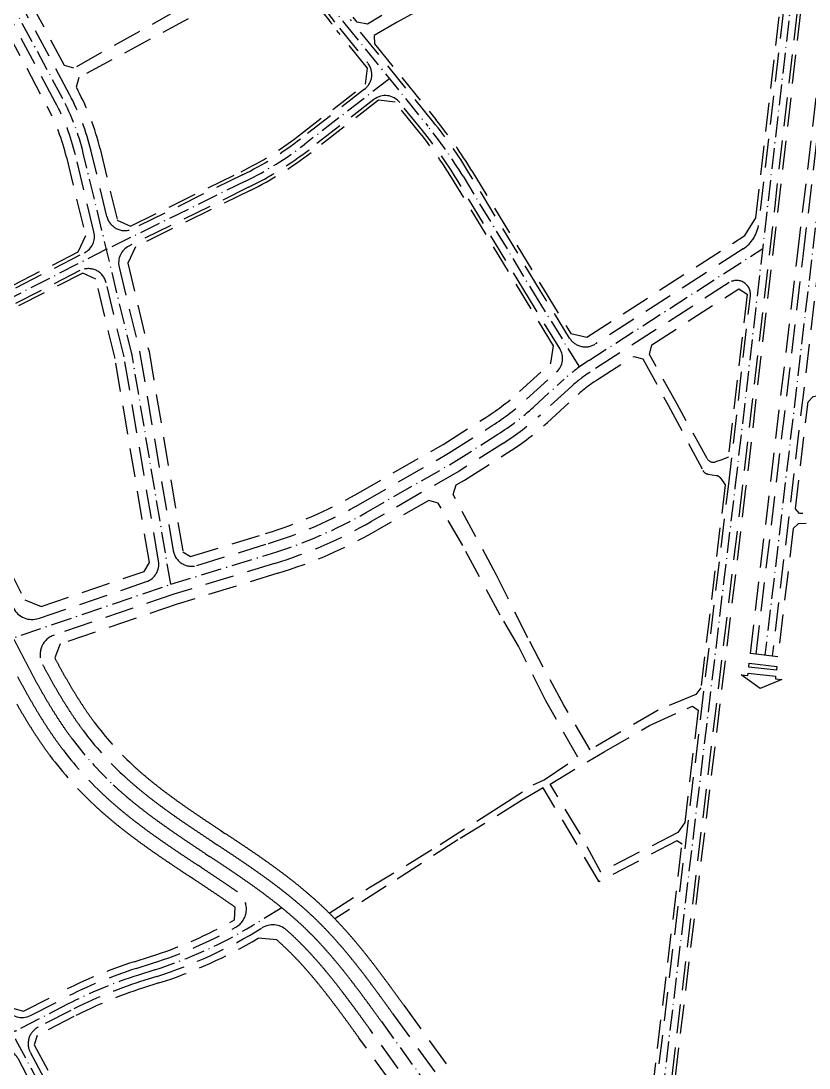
# Model space of a CAD drawing. Header units: metres. Extents: x 566107 to 571261, y 2062953 to 2068466.
# Drawn here: x 569371.6 to 569712.7, y 2065749.5 to 2066202.7 of the extents above; entities that cross this region are included whole.
import ezdxf

# ---------------------------------------------------------------- set-up
doc = ezdxf.new("R2010")
doc.units = ezdxf.units.M
doc.linetypes.add('ACAD_ISO10W100', pattern=[18.5, 12, -3, 0.5, -3])
doc.linetypes.add('HIDDEN', pattern=[0.375, 0.25, -0.125])
for name, color, linetype in [('LogDg phu', 7, 'CONTINUOUS'), ('TimDg', 222, 'CONTINUOUS'), ('ViaHeSphu', 32, 'CONTINUOUS')]:
    doc.layers.add(name, color=color, linetype=linetype)

msp = doc.modelspace()

# ---------------------------------------------------------------- linework, layer by layer
at = {"layer": 'LogDg phu', "linetype": 'HIDDEN', "ltscale": 50}
for points in [[(569509.53, 2066199.522), (569521.678, 2066184.506, -0.4206262), (569520.354, 2066173.147), (569492.631, 2066151.703, -0.0504458), (569467.525, 2066136.048), (569420.136, 2066112.759, -0.480235), (569408.831, 2066118.063), (569402.015, 2066146.318, 0.0637052), (569392.664, 2066170.865), (569366.136, 2066220.457, 0.0210814), (569323.132, 2066293.292), (569287.709, 2066347.892, -0.4340957), (569290.88, 2066360.653), (569324.753, 2066379.516), (569380.129, 2066414.048, -0.4220808), (569392.653, 2066410.967), (569403.642, 2066392.247, -0.0357588), (569422.166, 2066354.794), (569443.437, 2066302.723, 0.0541543), (569464.767, 2066263.308), (569500.086, 2066212.147, 0.0190016), (569509.53, 2066199.522)], [(569724.052, 2066399.784), (569712.27, 2066300.672), (569690.875, 2066114.872, -0.2247832), (569684.09, 2066103.973), (569620.207, 2066062.871, -0.4198279), (569609.069, 2066065.4), (569596.328, 2066086.061), (569565.502, 2066136.973, 0.0339596), (569550.021, 2066159.013), (569514.194, 2066203.296)], [(569199.983, 2066276.986), (569308.614, 2066065.117, 0.413652), (569319.369, 2066061.641), (569399.112, 2066102.335, 0.3469044), (569403.253, 2066111.337), (569395.21, 2066144.676, 0.0637052), (569386.492, 2066167.563), (569359.964, 2066217.155, 0.0210814), (569317.259, 2066289.482), (569280.918, 2066345.498, 0.394607), (569268.989, 2066348.462), (569212.152, 2066316.811)], [(569718.23, 2066299.975), (569683.738, 2066000.435), (569651.883, 2065734.712, 0.3995673)], [(569545.357, 2066155.239), (569535.519, 2066167.399, 0.4078299), (569524.405, 2066168.695), (569496.302, 2066146.957, -0.0504458), (569470.172, 2066130.663), (569418.366, 2066105.204, 0.3511368), (569414.118, 2066096.148), (569423.143, 2066058.738), (569437.566, 2065973.329, 0.4528224), (569447.798, 2065967.012), (569478.786, 2065976.506, 0.0558198), (569518.716, 2065993.805), (569556.644, 2066015.538), (569575.578, 2066027.563, 0.0435113), (569590.412, 2066038.907), (569603.399, 2066050.76, 0.3603869), (569604.815, 2066060.868), (569591.208, 2066082.932), (569560.369, 2066133.866, 0.0339596), (569545.357, 2066155.239)], [(569431.216, 2065968.895), (569416.281, 2066057.333), (569408.558, 2066089.345, 0.4848864), (569397.145, 2066094.595), (569322.134, 2066056.316, 0.4147754), (569318.652, 2066045.54), (569368.395, 2065948.523, 0.3722519), (569379.307, 2065944.111), (569425.908, 2065959.99, 0.367771), (569431.216, 2065968.895)], [(569645.598, 2065732.69), (569677.778, 2066001.135), (569687.282, 2066083.669, 0.6329421), (569678.075, 2066089.401), (569617.972, 2066050.731, 0.0420432), (569609.988, 2066044.589), (569596.479, 2066032.259, -0.0435113), (569580.403, 2066019.966), (569561.296, 2066007.831), (569523.191, 2065985.996, -0.0558198), (569481.423, 2065967.901), (569437.85, 2065954.551), (569386.029, 2065936.893, 0.4622806), (569380.989, 2065924.141)], [(569380.989, 2065924.141, 0.0026167), (569383.09, 2065920.248, 0.00375), (569385.477, 2065915.958, 0.0045834), (569387.925, 2065911.725, 0.0054167), (569390.447, 2065907.559, 0.0062501), (569393.055, 2065903.469, 0.0070835), (569395.759, 2065899.468, 0.0080557), (569398.57, 2065895.567, 0.0444812), (569415.609, 2065876.501, 0.0080557), (569419.17, 2065873.273, 0.0070835), (569422.846, 2065870.136, 0.0062501), (569426.617, 2065867.088, 0.0054167), (569430.475, 2065864.116, 0.0045834), (569434.408, 2065861.21, 0.00375), (569438.405, 2065858.358, 0.0029167), (569442.456, 2065855.548, 0.0020833), (569446.551, 2065852.767, 0.00125), (569450.681, 2065850.003, 0.0002778), (569454.839, 2065847.241), (569456.617, 2065846.061, -0.0002778), (569460.787, 2065843.29, -0.00125), (569464.969, 2065840.492, -0.0020833), (569469.147, 2065837.655, -0.0029167), (569473.313, 2065834.766, -0.00375), (569477.456, 2065831.809, -0.0045834), (569481.566, 2065828.772, -0.0054167), (569485.63, 2065825.641, -0.0062501), (569489.635, 2065822.404, -0.0070835), (569493.567, 2065819.048, -0.0080557), (569497.414, 2065815.561, -0.006646), (569500.403, 2065812.687, -0.0080557), (569504.039, 2065808.979, -0.0070835), (569507.544, 2065805.182, -0.0062501), (569510.936, 2065801.306, -0.0054167), (569514.223, 2065797.368, -0.0045834), (569517.419, 2065793.381, -0.00375), (569520.535, 2065789.356, -0.0029167), (569523.585, 2065785.306, -0.0020833), (569526.583, 2065781.243, -0.00125), (569529.542, 2065777.175, -0.0002778), (569532.475, 2065773.115), (569579.439, 2065708.021, 0.3751401)], [(569365.132, 2065775.358, 0.4022329), (569375.748, 2065772.189), (569390.482, 2065779.763, -0.0414623), (569421.543, 2065792.601), (569428.611, 2065794.857, 0.0498846), (569464.592, 2065810.442, 0.5541046), (569465.361, 2065825.684, 0.0021547), (569462.366, 2065827.755, 0.0020833), (569458.27, 2065830.536, 0.00125), (569454.141, 2065833.299, 0.0002778), (569449.982, 2065836.062), (569448.204, 2065837.242, -0.0002778), (569444.032, 2065840.014, -0.00125), (569439.852, 2065842.811, -0.0020833), (569435.674, 2065845.648, -0.0029167), (569431.508, 2065848.537, -0.00375), (569427.365, 2065851.494, -0.0045834), (569423.255, 2065854.531, -0.0054167), (569419.191, 2065857.662, -0.0062501), (569415.186, 2065860.899, -0.0070835), (569411.255, 2065864.254, -0.0080557), (569407.407, 2065867.742, -0.0444812), (569388.948, 2065888.396, -0.0080557), (569385.913, 2065892.608, -0.0070835), (569383.018, 2065896.891, -0.0062501), (569380.249, 2065901.234, -0.0054167), (569377.593, 2065905.622, -0.0045834), (569375.034, 2065910.046, -0.00375), (569372.56, 2065914.494, -0.0029167), (569370.155, 2065918.957, -0.0017664)], [(569567.823, 2065703.612), (569522.743, 2065766.094, 0.0002778), (569519.82, 2065770.14, 0.00125), (569516.897, 2065774.159, 0.0020833), (569513.958, 2065778.143, 0.0029167), (569510.992, 2065782.081, 0.00375), (569507.986, 2065785.963, 0.0045834), (569504.928, 2065789.779, 0.0054167), (569501.807, 2065793.517, 0.0062501), (569498.614, 2065797.167, 0.0070835), (569495.336, 2065800.717, 0.0080557), (569491.971, 2065804.149, 0.006646), (569489.212, 2065806.802, 0.0059184), (569486.605, 2065809.186, 0.3327779), (569475.859, 2065810.116)], [(569475.859, 2065810.116, -0.0618517), (569430.436, 2065789.141), (569423.368, 2065786.885, 0.0414623), (569393.225, 2065774.427), (569379.096, 2065767.164, 0.4180618), (569375.686, 2065756.298), (569390.591, 2065728.215, -0.1104115)], [(569239.684, 2065695.71), (569359.529, 2065757.124, -0.4100112), (569370.244, 2065753.755), (569385.291, 2065725.402, -0.1104115), (569390.028, 2065708.151), (569392.387, 2065659.103, 0.1710194), (569407.18, 2065622.787), (569434.648, 2065591.819, -0.4190907), (569433.872, 2065580.438), (569415.544, 2065564.718, -0.086546), (569387.336, 2065547.951), (569378.35, 2065544.531, -0.0395534), (569363.871, 2065540.296), (569304.576, 2065527.936, -0.3768487), (569287.348, 2065537.693), (569235.776, 2065685.963, -0.3741157), (569239.684, 2065695.71)]]:
    msp.add_lwpolyline(points, format="xyb", dxfattribs=at)
msp.add_lwpolyline([(569717.104, 2066099.967), (569696.712, 2065927.754), (569689.761, 2065928.577), (569710.152, 2066100.79), (569736.863, 2066326.366)], dxfattribs=at)
for points in [[(569686.779, 2065924.656), (569698.696, 2065923.245), (569698.528, 2065921.618), (569686.587, 2065923.031)], [(569698.081, 2065917.945), (569700.925, 2065917.609), (569691.52, 2065913.778), (569683.296, 2065919.695), (569686.14, 2065919.358), (569686.268, 2065920.442), (569698.209, 2065919.029)]]:
    msp.add_lwpolyline(points, close=True, dxfattribs=at)
at = {"layer": 'TimDg', "linetype": 'ACAD_ISO10W100', "ltscale": 0.75}
msp.add_line((569750.962, 2066416.262), (569693.584, 2065928.124), dxfattribs=at)
for points in [[(569436.465, 2065958.834), (569419.712, 2066058.035), (569398.612, 2066145.497, 0.0637052), (569389.578, 2066169.214), (569363.05, 2066218.806, 0.0210814), (569320.195, 2066291.387), (569273.196, 2066363.831), (569085.612, 2066661.709, 0.0423425), (569070.333, 2066681.95), (568996.089, 2066764.701, -0.0749695), (568963.325, 2066814.535), (568886.568, 2066981.043), (568801.419, 2067173.117), (568783.085, 2067218.92), (568756.049, 2067284.094), (568726.978, 2067363.658)], [(569384.443, 2066430.88), (569406.229, 2066393.766, -0.0357588), (569424.943, 2066355.928), (569446.215, 2066303.857, 0.0541543), (569467.236, 2066265.012), (569502.555, 2066213.851, 0.0190016), (569511.862, 2066201.409), (569547.689, 2066157.126, -0.0339596), (569562.935, 2066135.42), (569593.768, 2066084.496), (569613.171, 2066053.033)], [(569531.082, 2066177.653), (569494.467, 2066149.33, -0.0504458), (569468.849, 2066133.355), (569408.675, 2066103.784)], [(569143.746, 2066144.844), (569195.667, 2066042.078, 0.0261851), (569203.47, 2066028.454), (569250.574, 2065955.376), (569290.431, 2065888.423, 0.0117733), (569294.186, 2065882.441), (569341.851, 2065810.327), (569369.353, 2065761.832), (569387.941, 2065726.808, -0.1104115), (569393.024, 2065708.295), (569395.383, 2065659.248, 0.1710194), (569409.424, 2065624.778), (569455.268, 2065573.092), (569487.481, 2065537.611, -0.1050919), (569496.694, 2065521.806), (569504.482, 2065498.172, 0.0647225), (569510.73, 2065485.157), (569522.615, 2065466.892), (569556.529, 2065426.674, -0.0487727), (569561.387, 2065419.621), (569601.852, 2065346.533)], [(568224.63, 2065550.435), (568690.681, 2065689.412), (569163.457, 2065830.394, 0.0477913), (569189.969, 2065841.147), (569267.153, 2065881.411, 0.0466729), (569282.795, 2065891.528), (569302.762, 2065907.262, -0.084944), (569332.401, 2065923.373), (569436.465, 2065958.834), (569480.105, 2065972.204, 0.0558198), (569520.953, 2065989.9), (569558.97, 2066011.684), (569577.99, 2066023.765, 0.0435113), (569593.446, 2066035.583), (569606.642, 2066047.627, -0.03515), (569617.36, 2066055.688), (569692.659, 2066104.135)], [(569408.662, 2066103.84), (569093.307, 2065942.912, -0.0467468), (569058.632, 2065929.125), (568564.179, 2065784.257), (568255.903, 2065693.937)], [(569368.542, 2065935.086, 0.0002778), (569370.826, 2065930.638, 0.00125), (569373.125, 2065926.197, 0.0020833), (569375.453, 2065921.772, 0.0029167), (569377.825, 2065917.371, 0.00375), (569380.256, 2065913.002, 0.0045834), (569382.759, 2065908.673, 0.0054167), (569385.348, 2065904.396, 0.0062501), (569388.036, 2065900.18, 0.0070835), (569390.836, 2065896.038, 0.0080557), (569393.759, 2065891.981, 0.0444812), (569411.508, 2065872.121, 0.0080557), (569415.213, 2065868.763, 0.0070835), (569419.016, 2065865.518, 0.0062501), (569422.904, 2065862.375, 0.0054167), (569426.865, 2065859.323, 0.0045834), (569430.886, 2065856.352, 0.00375), (569434.956, 2065853.447, 0.0029167), (569439.065, 2065850.598, 0.0020833), (569443.201, 2065847.789, 0.00125), (569447.357, 2065845.009, 0.0002778), (569451.521, 2065842.242), (569453.3, 2065841.061, -0.0002778), (569457.464, 2065838.295, -0.00125), (569461.62, 2065835.514, -0.0020833), (569465.756, 2065832.705, -0.0029167), (569469.865, 2065829.856, -0.00375), (569473.935, 2065826.951, -0.0045834), (569477.956, 2065823.98, -0.0054167), (569481.917, 2065820.928, -0.0062501), (569485.805, 2065817.785, -0.0070835), (569489.608, 2065814.54, -0.0080557), (569493.313, 2065811.182, -0.006646), (569496.187, 2065808.418, -0.0080557), (569499.687, 2065804.848, -0.0070835), (569503.079, 2065801.174, -0.0062501), (569506.372, 2065797.412, -0.0054167), (569509.576, 2065793.573, -0.0045834), (569512.702, 2065789.672, -0.00375), (569515.763, 2065785.718, -0.0029167), (569518.772, 2065781.725, -0.0020833), (569521.74, 2065777.701, -0.00125), (569524.681, 2065773.658, -0.0002778), (569527.609, 2065769.604), (569583.734, 2065691.814)], [(569484.544, 2065818.822), (569471.842, 2065811.175, -0.0582732), (569429.523, 2065791.999), (569422.456, 2065789.743, 0.0414623), (569391.853, 2065777.095), (569369.676, 2065765.695, -0.0003121), (569369.343, 2065765.524), (569217.244, 2065687.582, -0.0314349), (569182.693, 2065672.536), (568915.33, 2065575.591)]]:
    msp.add_lwpolyline(points, format="xyb", dxfattribs=at)
msp.add_lwpolyline([(569621.207, 2065504.022), (569680.758, 2066000.785), (569715.25, 2066300.323)], dxfattribs=at)
at = {"layer": 'ViaHeSphu', "linetype": 'HIDDEN', "ltscale": 50}
for points in [[(569908.099, 2065960.713, -0.4014995), (569901.287, 2065967.591), (569901.185, 2065973.596), (569899.153, 2065975.497), (569880.677, 2065974.593), (569865.54, 2065973.379), (569825.954, 2065982.009), (569772.61, 2065977.93), (569769.032, 2065991.096), (569766.624, 2065992.354), (569748.851, 2065986.014), (569708.003, 2065985.01), (569705.768, 2065982.975), (569699.195, 2065927.46), (569687.278, 2065928.871), (569707.67, 2066101.084), (569734.38, 2066326.659), (569742.933, 2066399.371), (569738.518, 2066404.387), (569737.134, 2066404.401), (569731.573, 2066399.521), (569719.719, 2066299.8), (569685.227, 2066000.26), (569653.816, 2065738.232)], [(569215.072, 2066311.569), (569271.741, 2066343.127), (569278.831, 2066341.365), (569313.904, 2066287.305, -0.0210814), (569356.436, 2066215.268), (569382.965, 2066165.676, -0.0637052), (569391.321, 2066143.738), (569399.535, 2066109.693), (569396.254, 2066102.56), (569321.371, 2066064.347), (569314.636, 2066066.523), (569205.322, 2066279.724)], [(569541.729, 2066206.141), (569534.394, 2066202.098), (569524.482, 2066196.445), (569524.665, 2066192.739), (569551.187, 2066159.956, -0.0339596), (569566.785, 2066137.75), (569597.608, 2066086.843), (569609.624, 2066067.358), (569616.454, 2066065.807), (569684.893, 2066109.841), (569689.67, 2066117.513), (569710.78, 2066300.846)], [(569404.828, 2066227.551, -0.0346335), (569409.679, 2066230.214), (569443.547, 2066245.863, -0.0287741), (569447.827, 2066247.549), (569467.113, 2066253.893), (569470.149, 2066252.872), (569483.505, 2066233.524), (569482.512, 2066229.744), (569468.628, 2066222.437), (569457.399, 2066216.393), (569439.274, 2066207.286), (569394.526, 2066182.223), (569390.494, 2066183.402), (569378.364, 2066206.078), (569379.384, 2066210.476), (569388.721, 2066217.197), (569404.828, 2066227.551)], [(569508.364, 2066198.579, -0.0190016), (569498.852, 2066211.295), (569490.184, 2066223.548), (569487.163, 2066222.343), (569473.013, 2066216.697), (569460.555, 2066211.397), (569444.024, 2066203.606), (569396.718, 2066178.127), (569395.492, 2066174.059), (569396.191, 2066172.751, -0.0637052), (569405.903, 2066147.256), (569413.319, 2066116.517), (569418.979, 2066113.862), (569466.864, 2066137.394, 0.0504458), (569491.713, 2066152.889), (569520.736, 2066175.339), (569521.546, 2066182.285), (569508.364, 2066198.579)], [(569527.809, 2066205.096), (569521.534, 2066201.333), (569517.074, 2066202.122), (569515.36, 2066204.24, -0.0190016)], [(569544.19, 2066154.296), (569533.498, 2066167.512), (569526.398, 2066168.34), (569497.22, 2066145.771, -0.0504458), (569470.833, 2066129.317), (569421.142, 2066104.896), (569417.827, 2066097.831), (569427.064, 2066059.541), (569441.686, 2065972.957), (569445.054, 2065970.878), (569477.468, 2065980.809, 0.0558198), (569516.479, 2065997.709), (569554.318, 2066019.391), (569573.165, 2066031.362, 0.0435113), (569587.379, 2066042.231), (569600.574, 2066054.275, -0.0010483), (569600.875, 2066054.548), (569602.078, 2066062.084), (569559.086, 2066133.089, 0.0339596), (569544.19, 2066154.296)], [(569505.063, 2065816.516), (569522.208, 2065827.504), (569538.831, 2065837.477), (569553.089, 2065846.26), (569578.156, 2065862.202), (569593.306, 2065872.101), (569597.98, 2065874.147), (569612.59, 2065883.985), (569598.693, 2065908.398), (569586.921, 2065932.087), (569578.933, 2065945.485), (569562.837, 2065975.625), (569552.191, 2065993.97), (569548.082, 2065995.073), (569525.428, 2065982.091, -0.0558198), (569482.741, 2065963.598), (569439.235, 2065950.269), (569388.665, 2065933.037), (569386.264, 2065927.001, 0.0026429), (569388.355, 2065923.126, 0.00375), (569390.698, 2065918.914, 0.0045834), (569393.091, 2065914.776, 0.0054167), (569395.546, 2065910.721, 0.0062501), (569398.073, 2065906.758, 0.0070835), (569400.682, 2065902.898, 0.0080557), (569403.381, 2065899.152, 0.0444812), (569419.71, 2065880.881, 0.0080557), (569423.128, 2065877.782, 0.0070835), (569426.675, 2065874.755, 0.0062501), (569430.331, 2065871.801, 0.0054167), (569434.085, 2065868.908, 0.0045834), (569437.929, 2065866.067, 0.00375), (569441.853, 2065863.268, 0.0029167), (569445.846, 2065860.498, 0.0020833), (569449.9, 2065857.745, 0.00125), (569454.006, 2065854.998, 0.0002778), (569458.157, 2065852.24), (569459.935, 2065851.06, -0.0002778), (569464.111, 2065848.286, -0.00125), (569468.319, 2065845.47, -0.0020833), (569472.538, 2065842.605, -0.0029167), (569476.761, 2065839.676, -0.00375), (569480.978, 2065836.667, -0.0045834), (569485.176, 2065833.565, -0.0054167), (569489.343, 2065830.355, -0.0062501), (569493.465, 2065827.023, -0.0070835), (569497.526, 2065823.557, -0.0080557), (569501.515, 2065819.941, -0.006646), (569504.619, 2065816.956, -0.0080557), (569508.39, 2065813.11, -0.0070835), (569512.01, 2065809.189, -0.0062501), (569515.5, 2065805.201, -0.0054167), (569518.871, 2065801.163, -0.0045834), (569522.135, 2065797.09, -0.00375), (569525.306, 2065792.994, -0.0029167), (569528.399, 2065788.888, -0.0020833), (569531.426, 2065784.784, -0.00125), (569534.403, 2065780.692, -0.0002778), (569537.34, 2065776.626), (569585.693, 2065709.607)], [(569368.628, 2065775.273), (569372.776, 2065774.035), (569389.11, 2065782.431, -0.0414623), (569420.631, 2065795.458), (569427.699, 2065797.715, 0.0513164), (569464.099, 2065813.604), (569464.367, 2065819.047, 0.0013326), (569462.968, 2065820.035, 0.0029167), (569458.975, 2065822.805, 0.0020833), (569454.921, 2065825.558, 0.00125), (569450.818, 2065828.303, 0.0002778), (569446.665, 2065831.063), (569444.886, 2065832.243, -0.0002778), (569440.708, 2065835.019, -0.00125), (569436.503, 2065837.833, -0.0020833), (569432.283, 2065840.698, -0.0029167), (569428.06, 2065843.627, -0.00375), (569423.843, 2065846.636, -0.0045834), (569419.645, 2065849.738, -0.0054167), (569415.478, 2065852.949, -0.0062501), (569411.357, 2065856.28, -0.0070835), (569407.297, 2065859.744, -0.0080557), (569403.307, 2065863.362, -0.0444812), (569384.137, 2065884.811, -0.0080557), (569380.99, 2065889.178, -0.0070835), (569378, 2065893.602, -0.0062501), (569375.15, 2065898.071, -0.0054167), (569372.426, 2065902.571, -0.0045834), (569369.813, 2065907.089, -0.00375)], [(569564.988, 2065697.287), (569517.877, 2065762.583, 0.0002778), (569514.959, 2065766.623, 0.00125), (569512.053, 2065770.618, 0.0020833), (569509.145, 2065774.561, 0.0029167), (569506.221, 2065778.443, 0.00375), (569503.27, 2065782.254, 0.0045834), (569500.281, 2065785.984, 0.0054167), (569497.243, 2065789.623, 0.0062501), (569494.148, 2065793.16, 0.0070835), (569490.985, 2065796.586, 0.0080557), (569487.755, 2065799.88, 0.006646), (569485.111, 2065802.422, 0.0066218), (569482.306, 2065804.979), (569474.254, 2065805.626, -0.0573038), (569431.348, 2065786.284), (569424.28, 2065784.027, 0.0414623), (569394.596, 2065771.758), (569378.629, 2065763.551), (569377.368, 2065759.53), (569393.241, 2065729.621, -0.1104115)]]:
    msp.add_lwpolyline(points, format="xyb", dxfattribs=at)
for points in [[(569323.305, 2066049.616), (569373.328, 2065952.054), (569380.342, 2065949.217), (569424.914, 2065964.406), (569427.254, 2065968.332), (569412.36, 2066056.529), (569404.05, 2066090.976), (569398.424, 2066093.564), (569325.477, 2066056.338)], [(569706.773, 2065991.462), (569712.265, 2066037.841), (569714.471, 2066040.166), (569737.814, 2066044.188), (569776.866, 2066068.14), (569779.805, 2066067.612), (569810.219, 2066028.84), (569809.83, 2066026.098), (569773.173, 2065999.708), (569747.411, 2065990.48), (569708.538, 2065989.525)]]:
    msp.add_lwpolyline(points, close=True, dxfattribs=at)
for points in [[(569655.642, 2066036.753), (569643.589, 2066058.301), (569644.647, 2066062.543), (569682.231, 2066086.724), (569685.864, 2066084.462), (569677.733, 2066013.855), (569674.502, 2066012.623), (569672.162, 2066011.838, -0.3626683), (569668.579, 2066013.236)], [(569665.818, 2065913.967), (569663.734, 2065911.211), (569647.428, 2065904.408), (569617.977, 2065887.208), (569606.535, 2065906.522), (569590.929, 2065935.631), (569577.356, 2065962.824), (569558.709, 2065997.706), (569559.897, 2066001.843), (569563.623, 2066003.977), (569582.816, 2066016.168, 0.0435113), (569599.513, 2066028.936), (569612.742, 2066041.01, -0.0420432), (569620.726, 2066047.152), (569636.799, 2066057.493), (569640.759, 2066056.483), (569651.724, 2066036.384), (569666.729, 2066008.12, 0.2283881), (569668.828, 2066006.578), (569672.58, 2066005.877, -0.2020825), (569674.525, 2066004.594), (569676.354, 2066001.854)]]:
    msp.add_lwpolyline(points, format="xyb", close=True, dxfattribs=at)
for points in [[(569600.606, 2065872.372), (569623.96, 2065886.289), (569643.682, 2065897.694), (569659.872, 2065905.043), (569662.297, 2065906.144), (569664.672, 2065904.405), (569658.848, 2065855.82), (569655.826, 2065851.462), (569622.509, 2065834.213), (569613.557, 2065850.858), (569600.592, 2065872.395)], [(569644.875, 2065739.264), (569657.708, 2065846.31), (569655.415, 2065847.882), (569621.859, 2065830.057), (569597.67, 2065870.809), (569588.293, 2065865.225), (569560.726, 2065848.187), (569529.674, 2065828.186), (569507.492, 2065814.048)]]:
    msp.add_lwpolyline(points, dxfattribs=at)

doc.saveas('drawing.dxf')
